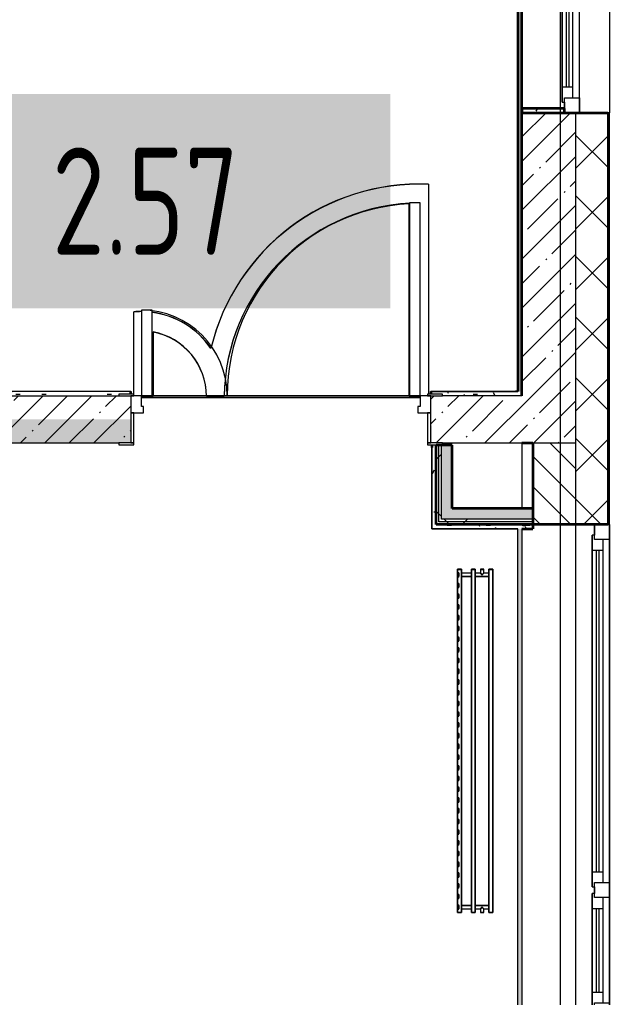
# Model space of a CAD drawing. Header units: millimetres. Extents: x 3914 to 443608, y -156176 to 78197.
# Drawn here: x 297451 to 300202, y -138183 to -133623 of the extents above; entities that cross this region are included whole.
import ezdxf

# ---------------------------------------------------------------- set-up
doc = ezdxf.new("R2010")
doc.units = ezdxf.units.MM
doc.linetypes.add('Осевая', pattern=[6350, 1270, -952.5, 3175, -952.5])
doc.layers.add('A-AREA-PATT-2', color=7, linetype='Continuous', lineweight=5, true_color=0xcde0ef, transparency=1)
for name, color, linetype, lineweight in [('A-DOOR-1', 7, 'Continuous', 5), ('A-FLOR', 7, 'Continuous', 9), ('A-GLAZ', 7, 'Continuous', 9), ('A-GLAZ-1', 7, 'Continuous', 5), ('A-WALL', 7, 'Continuous', 5), ('A-WALL-1', 7, 'Continuous', 35), ('I-WALL', 7, 'Continuous', 5), ('Оси', 7, 'Continuous', 9), ('Оси-2', 7, 'Осевая', 9)]:
    doc.layers.add(name, color=color, linetype=linetype, lineweight=lineweight)
for name, color, linetype, lineweight, true_color in [('A-DOOR-FRAM-1', 7, 'Continuous', 5, 0xc0c0c0), ('A-WALL-FNSH-1', 9, 'Continuous', 5, 0x808080), ('M-EQPM-1', 7, 'Continuous', 9, 0xb2b2b2)]:
    doc.layers.add(name, color=color, linetype=linetype, lineweight=lineweight, true_color=true_color)
doc.styles.add('СПДС', font='ГОСТ тип А.ttf', dxfattribs={"width": 0.9})
pattern_1 = [(45, (174964.42, -145977.62), (-114.04925, 114.04925), []), (45, (175078.47, -145977.62), (-114.04925, 114.04925), [201.612, -40.322, 6.706, -33.617])]
pattern_2 = [(0, (174964.42, -145977.62), (243.84, 60.96), [20.117, -162.763, 20.117, -162.763, -975.36]), (0, (174964.42, -145977.62), (243.84, 60.96), [-365.76, 20.117, -345.643, 20.117, -162.763, -426.72]), (0, (174964.42, -145977.62), (243.84, 60.96), [-914.4, 20.117, -101.803, 20.117, -284.683]), (120, (175055.86, -145947.14), (-174.71291, 180.691634), [20.117, -162.763, 20.117, -162.763, -975.36]), (120, (175055.86, -145947.14), (-174.71291, 180.691634), [-365.76, 20.117, -345.643, 20.117, -162.763, -426.72]), (120, (175055.86, -145947.14), (-174.71291, 180.691634), [-914.4, 20.117, -101.803, 20.117, -284.683]), (240, (175086.34, -145825.22), (-69.12709, -241.651634), [20.117, -162.763, 20.117, -162.763, -975.36]), (240, (175086.34, -145825.22), (-69.12709, -241.651634), [-365.76, 20.117, -345.643, 20.117, -162.763, -426.72]), (240, (175086.34, -145825.22), (-69.12709, -241.651634), [-914.4, 20.117, -101.803, 20.117, -284.683])]
pattern_3 = [(45, (174964.42, -145977.62), (-212.132, 212.132), []), (135, (174964.42, -145977.62), (-212.132, -212.132), [])]

# ---------------------------------------------------------------- blocks, each defined once
blk = doc.blocks.new('radiator_prado_classic_z_tip_30_po exemplyaru - Classic Z Тип 30-300-V476-Объем проектирования 2 этажа')
at = {"layer": 'M-EQPM-1'}
for p, q in [((0, 228), (0, 210)), ((1600, 228), (0, 228)), ((0, 210), (0, 228)), ((0, 228), (12.5, 228)), ((12.5, 228), (37.5, 228)), ((37.5, 228), (12.5, 228)), ((12.5, 228), (37.5, 228)), ((12.5, 228), (17.5, 223)), ((12.5, 228), (17.5, 223)), ((32.5, 223), (37.5, 228)), ((37.5, 228), (32.5, 223)), ((37.5, 228), (62.5, 228)), ((62.5, 228), (87.5, 228)), ((87.5, 228), (62.5, 228)), ((62.5, 228), (87.5, 228)), ((62.5, 228), (67.5, 223)), ((62.5, 228), (67.5, 223)), ((82.5, 223), (87.5, 228)), ((87.5, 228), (82.5, 223)), ((87.5, 228), (112.5, 228)), ((112.5, 228), (137.5, 228)), ((137.5, 228), (112.5, 228)), ((112.5, 228), (137.5, 228)), ((112.5, 228), (117.5, 223)), ((112.5, 228), (117.5, 223)), ((132.5, 223), (137.5, 228)), ((137.5, 228), (132.5, 223)), ((137.5, 228), (162.5, 228)), ((162.5, 228), (187.5, 228)), ((187.5, 228), (162.5, 228)), ((162.5, 228), (187.5, 228)), ((162.5, 228), (167.5, 223)), ((162.5, 228), (167.5, 223)), ((182.5, 223), (187.5, 228)), ((187.5, 228), (182.5, 223)), ((187.5, 228), (212.5, 228)), ((212.5, 228), (237.5, 228)), ((237.5, 228), (212.5, 228)), ((212.5, 228), (237.5, 228)), ((212.5, 228), (217.5, 223)), ((212.5, 228), (217.5, 223)), ((232.5, 223), (237.5, 228)), ((237.5, 228), (232.5, 223)), ((237.5, 228), (262.5, 228)), ((262.5, 228), (287.5, 228)), ((287.5, 228), (262.5, 228)), ((262.5, 228), (287.5, 228)), ((262.5, 228), (267.5, 223)), ((262.5, 228), (267.5, 223)), ((282.5, 223), (287.5, 228)), ((287.5, 228), (282.5, 223)), ((287.5, 228), (312.5, 228)), ((312.5, 228), (337.5, 228)), ((337.5, 228), (312.5, 228)), ((312.5, 228), (337.5, 228)), ((312.5, 228), (317.5, 223)), ((312.5, 228), (317.5, 223)), ((332.5, 223), (337.5, 228)), ((337.5, 228), (332.5, 223)), ((337.5, 228), (362.5, 228)), ((362.5, 228), (387.5, 228)), ((387.5, 228), (362.5, 228)), ((362.5, 228), (387.5, 228)), ((362.5, 228), (367.5, 223)), ((362.5, 228), (367.5, 223)), ((382.5, 223), (387.5, 228)), ((387.5, 228), (382.5, 223)), ((387.5, 228), (412.5, 228)), ((412.5, 228), (437.5, 228)), ((437.5, 228), (412.5, 228)), ((412.5, 228), (437.5, 228)), ((412.5, 228), (417.5, 223)), ((412.5, 228), (417.5, 223)), ((432.5, 223), (437.5, 228)), ((437.5, 228), (432.5, 223)), ((437.5, 228), (462.5, 228)), ((462.5, 228), (487.5, 228)), ((487.5, 228), (462.5, 228)), ((462.5, 228), (487.5, 228)), ((462.5, 228), (467.5, 223)), ((462.5, 228), (467.5, 223)), ((482.5, 223), (487.5, 228)), ((487.5, 228), (482.5, 223)), ((487.5, 228), (512.5, 228)), ((512.5, 228), (537.5, 228)), ((537.5, 228), (512.5, 228)), ((512.5, 228), (537.5, 228)), ((512.5, 228), (517.5, 223)), ((512.5, 228), (517.5, 223)), ((532.5, 223), (537.5, 228)), ((537.5, 228), (532.5, 223)), ((537.5, 228), (562.5, 228)), ((562.5, 228), (587.5, 228)), ((587.5, 228), (562.5, 228)), ((562.5, 228), (587.5, 228)), ((562.5, 228), (567.5, 223)), ((562.5, 228), (567.5, 223)), ((582.5, 223), (587.5, 228)), ((587.5, 228), (582.5, 223)), ((587.5, 228), (612.5, 228)), ((612.5, 228), (637.5, 228)), ((637.5, 228), (612.5, 228)), ((612.5, 228), (637.5, 228)), ((612.5, 228), (617.5, 223)), ((612.5, 228), (617.5, 223)), ((632.5, 223), (637.5, 228)), ((637.5, 228), (632.5, 223)), ((637.5, 228), (662.5, 228)), ((662.5, 228), (687.5, 228)), ((687.5, 228), (662.5, 228)), ((662.5, 228), (687.5, 228)), ((662.5, 228), (667.5, 223)), ((662.5, 228), (667.5, 223)), ((682.5, 223), (687.5, 228)), ((687.5, 228), (682.5, 223)), ((687.5, 228), (712.5, 228)), ((712.5, 228), (737.5, 228)), ((737.5, 228), (712.5, 228)), ((712.5, 228), (737.5, 228)), ((712.5, 228), (717.5, 223)), ((712.5, 228), (717.5, 223)), ((732.5, 223), (737.5, 228)), ((737.5, 228), (732.5, 223)), ((737.5, 228), (762.5, 228)), ((762.5, 228), (787.5, 228)), ((787.5, 228), (762.5, 228)), ((762.5, 228), (787.5, 228)), ((762.5, 228), (767.5, 223)), ((762.5, 228), (767.5, 223)), ((782.5, 223), (787.5, 228)), ((787.5, 228), (782.5, 223)), ((787.5, 228), (812.5, 228)), ((812.5, 228), (837.5, 228)), ((837.5, 228), (812.5, 228)), ((812.5, 228), (837.5, 228)), ((812.5, 228), (817.5, 223)), ((812.5, 228), (817.5, 223)), ((832.5, 223), (837.5, 228)), ((837.5, 228), (832.5, 223)), ((837.5, 228), (862.5, 228)), ((862.5, 228), (887.5, 228)), ((887.5, 228), (862.5, 228)), ((862.5, 228), (887.5, 228)), ((862.5, 228), (867.5, 223)), ((862.5, 228), (867.5, 223)), ((882.5, 223), (887.5, 228)), ((887.5, 228), (882.5, 223)), ((887.5, 228), (912.5, 228)), ((912.5, 228), (937.5, 228)), ((937.5, 228), (912.5, 228)), ((912.5, 228), (937.5, 228)), ((912.5, 228), (917.5, 223)), ((912.5, 228), (917.5, 223)), ((932.5, 223), (937.5, 228)), ((937.5, 228), (932.5, 223)), ((937.5, 228), (962.5, 228)), ((962.5, 228), (987.5, 228)), ((987.5, 228), (962.5, 228)), ((962.5, 228), (987.5, 228)), ((962.5, 228), (967.5, 223)), ((962.5, 228), (967.5, 223)), ((982.5, 223), (987.5, 228)), ((987.5, 228), (982.5, 223)), ((987.5, 228), (1012.5, 228)), ((1012.5, 228), (1037.5, 228)), ((1037.5, 228), (1012.5, 228)), ((1012.5, 228), (1037.5, 228)), ((1012.5, 228), (1017.5, 223)), ((1012.5, 228), (1017.5, 223)), ((1032.5, 223), (1037.5, 228)), ((1037.5, 228), (1032.5, 223)), ((1037.5, 228), (1062.5, 228)), ((1062.5, 228), (1087.5, 228)), ((1087.5, 228), (1062.5, 228)), ((1062.5, 228), (1087.5, 228)), ((1062.5, 228), (1067.5, 223)), ((1062.5, 228), (1067.5, 223)), ((1082.5, 223), (1087.5, 228)), ((1087.5, 228), (1082.5, 223)), ((1087.5, 228), (1112.5, 228)), ((1112.5, 228), (1137.5, 228)), ((1137.5, 228), (1112.5, 228)), ((1112.5, 228), (1137.5, 228)), ((1112.5, 228), (1117.5, 223)), ((1112.5, 228), (1117.5, 223)), ((1132.5, 223), (1137.5, 228)), ((1137.5, 228), (1132.5, 223)), ((1137.5, 228), (1162.5, 228)), ((1162.5, 228), (1187.5, 228)), ((1187.5, 228), (1162.5, 228)), ((1162.5, 228), (1187.5, 228)), ((1162.5, 228), (1167.5, 223)), ((1162.5, 228), (1167.5, 223)), ((1182.5, 223), (1187.5, 228)), ((1187.5, 228), (1182.5, 223)), ((1187.5, 228), (1212.5, 228)), ((1212.5, 228), (1237.5, 228)), ((1237.5, 228), (1212.5, 228)), ((1212.5, 228), (1237.5, 228)), ((1212.5, 228), (1217.5, 223)), ((1212.5, 228), (1217.5, 223)), ((1232.5, 223), (1237.5, 228)), ((1237.5, 228), (1232.5, 223)), ((1237.5, 228), (1262.5, 228)), ((1262.5, 228), (1287.5, 228)), ((1287.5, 228), (1262.5, 228)), ((1262.5, 228), (1287.5, 228)), ((1262.5, 228), (1267.5, 223)), ((1262.5, 228), (1267.5, 223)), ((1282.5, 223), (1287.5, 228)), ((1287.5, 228), (1282.5, 223)), ((1287.5, 228), (1312.5, 228)), ((1312.5, 228), (1337.5, 228)), ((1337.5, 228), (1312.5, 228)), ((1312.5, 228), (1337.5, 228)), ((1312.5, 228), (1317.5, 223)), ((1312.5, 228), (1317.5, 223)), ((1332.5, 223), (1337.5, 228)), ((1337.5, 228), (1332.5, 223)), ((1337.5, 228), (1362.5, 228)), ((1362.5, 228), (1387.5, 228)), ((1387.5, 228), (1362.5, 228)), ((1362.5, 228), (1387.5, 228)), ((1362.5, 228), (1367.5, 223)), ((1362.5, 228), (1367.5, 223)), ((1382.5, 223), (1387.5, 228)), ((1387.5, 228), (1382.5, 223)), ((1387.5, 228), (1412.5, 228)), ((1412.5, 228), (1437.5, 228)), ((1437.5, 228), (1412.5, 228)), ((1412.5, 228), (1437.5, 228)), ((1412.5, 228), (1417.5, 223)), ((1412.5, 228), (1417.5, 223)), ((1432.5, 223), (1437.5, 228)), ((1437.5, 228), (1432.5, 223)), ((1437.5, 228), (1462.5, 228)), ((1462.5, 228), (1487.5, 228)), ((1487.5, 228), (1462.5, 228)), ((1462.5, 228), (1487.5, 228)), ((1462.5, 228), (1467.5, 223)), ((1462.5, 228), (1467.5, 223)), ((1482.5, 223), (1487.5, 228)), ((1487.5, 228), (1482.5, 223)), ((1487.5, 228), (1512.5, 228)), ((1512.5, 228), (1537.5, 228)), ((1537.5, 228), (1512.5, 228)), ((1512.5, 228), (1537.5, 228)), ((1512.5, 228), (1517.5, 223)), ((1512.5, 228), (1517.5, 223)), ((1532.5, 223), (1537.5, 228)), ((1537.5, 228), (1532.5, 223)), ((1537.5, 228), (1562.5, 228)), ((1562.5, 228), (1587.5, 228)), ((1587.5, 228), (1562.5, 228)), ((1562.5, 228), (1587.5, 228)), ((1562.5, 228), (1567.5, 223)), ((1562.5, 228), (1567.5, 223)), ((1582.5, 223), (1587.5, 228)), ((1587.5, 228), (1582.5, 223)), ((1587.5, 228), (1600, 228)), ((1600, 210), (1600, 228)), ((1600, 228), (1600, 210)), ((0, 210), (1600, 210)), ((17.8, 210), (0, 210)), ((32.5, 223), (17.5, 223)), ((17.5, 223), (32.5, 223)), ((17.5, 210), (17.5, 164)), ((17.5, 210), (17.5, 164)), ((17.8, 210), (17.5, 210)), ((17.5, 210), (17.8, 210)), ((17.8, 210), (17.5, 210)), ((17.5, 210), (32.5, 210)), ((19.7, 210), (17.8, 210)), ((17.8, 210), (32.2, 210)), ((32.2, 210), (17.8, 210)), ((32.2, 210), (19.7, 210)), ((32.5, 210), (32.2, 210)), ((32.2, 210), (32.5, 210)), ((32.5, 210), (32.2, 210)), ((1567.8, 210), (32.2, 210)), ((32.5, 164), (32.5, 210)), ((32.5, 164), (32.5, 210)), ((82.5, 223), (67.5, 223)), ((67.5, 223), (82.5, 223)), ((132.5, 223), (117.5, 223)), ((117.5, 223), (132.5, 223)), ((182.5, 223), (167.5, 223)), ((167.5, 223), (182.5, 223)), ((232.5, 223), (217.5, 223)), ((217.5, 223), (232.5, 223)), ((282.5, 223), (267.5, 223)), ((267.5, 223), (282.5, 223)), ((332.5, 223), (317.5, 223)), ((317.5, 223), (332.5, 223)), ((382.5, 223), (367.5, 223)), ((367.5, 223), (382.5, 223)), ((432.5, 223), (417.5, 223)), ((417.5, 223), (432.5, 223)), ((482.5, 223), (467.5, 223)), ((467.5, 223), (482.5, 223)), ((532.5, 223), (517.5, 223)), ((517.5, 223), (532.5, 223)), ((582.5, 223), (567.5, 223)), ((567.5, 223), (582.5, 223)), ((632.5, 223), (617.5, 223)), ((617.5, 223), (632.5, 223)), ((682.5, 223), (667.5, 223)), ((667.5, 223), (682.5, 223)), ((732.5, 223), (717.5, 223)), ((717.5, 223), (732.5, 223)), ((782.5, 223), (767.5, 223)), ((767.5, 223), (782.5, 223)), ((832.5, 223), (817.5, 223)), ((817.5, 223), (832.5, 223)), ((882.5, 223), (867.5, 223)), ((867.5, 223), (882.5, 223)), ((932.5, 223), (917.5, 223)), ((917.5, 223), (932.5, 223)), ((982.5, 223), (967.5, 223)), ((967.5, 223), (982.5, 223)), ((1032.5, 223), (1017.5, 223)), ((1017.5, 223), (1032.5, 223)), ((1082.5, 223), (1067.5, 223)), ((1067.5, 223), (1082.5, 223)), ((1132.5, 223), (1117.5, 223)), ((1117.5, 223), (1132.5, 223)), ((1182.5, 223), (1167.5, 223)), ((1167.5, 223), (1182.5, 223)), ((1232.5, 223), (1217.5, 223)), ((1217.5, 223), (1232.5, 223)), ((1282.5, 223), (1267.5, 223)), ((1267.5, 223), (1282.5, 223)), ((1332.5, 223), (1317.5, 223)), ((1317.5, 223), (1332.5, 223)), ((1382.5, 223), (1367.5, 223)), ((1367.5, 223), (1382.5, 223)), ((1432.5, 223), (1417.5, 223)), ((1417.5, 223), (1432.5, 223)), ((1482.5, 223), (1467.5, 223)), ((1467.5, 223), (1482.5, 223)), ((1532.5, 223), (1517.5, 223)), ((1517.5, 223), (1532.5, 223)), ((1582.5, 223), (1567.5, 223)), ((1567.5, 223), (1582.5, 223)), ((1567.5, 210), (1567.5, 164)), ((1567.5, 210), (1567.5, 164)), ((1567.8, 210), (1567.5, 210)), ((1567.5, 210), (1582.5, 210)), ((1567.8, 210), (1567.5, 210)), ((1567.5, 210), (1567.8, 210)), ((1582.2, 210), (1567.8, 210)), ((1582.2, 210), (1567.8, 210)), ((1567.8, 210), (1582.2, 210)), ((1582.5, 210), (1582.2, 210)), ((1582.5, 210), (1582.2, 210)), ((1582.2, 210), (1582.5, 210)), ((1600, 210), (1582.2, 210)), ((1582.5, 164), (1582.5, 210)), ((1582.5, 164), (1582.5, 210)), ((1600, 164), (0, 164)), ((0, 164), (0, 146)), ((0, 146), (0, 164)), ((0, 164), (17.8, 164)), ((0, 146), (1600, 146)), ((18.5, 146), (0, 146)), ((17.8, 164), (17.5, 164)), ((17.5, 164), (17.8, 164)), ((17.8, 164), (17.5, 164)), ((17.5, 164), (32.5, 164)), ((17.5, 146), (17.5, 121.5)), ((17.5, 146), (17.5, 121.5)), ((17.5, 146), (18.5, 146)), ((18.5, 146), (17.5, 146)), ((17.5, 146), (18.5, 146)), ((32.5, 146), (17.5, 146)), ((18.5, 164), (17.8, 164)), ((17.8, 164), (32.2, 164)), ((32.2, 164), (17.8, 164)), ((21.2, 164), (18.5, 164)), ((18.5, 146), (32.2, 146)), ((32.2, 146), (18.5, 146)), ((18.5, 146), (32.2, 146)), ((32.2, 164), (21.2, 164)), ((32.5, 164), (32.2, 164)), ((32.2, 164), (32.5, 164)), ((32.5, 164), (32.2, 164)), ((32.2, 164), (1567.8, 164)), ((32.2, 146), (32.5, 146)), ((32.5, 146), (32.2, 146)), ((32.2, 146), (32.5, 146)), ((1567.8, 146), (32.2, 146)), ((32.5, 82), (32.5, 146)), ((32.5, 82), (32.5, 146)), ((1567.8, 164), (1567.5, 164)), ((1567.5, 164), (1582.5, 164)), ((1567.8, 164), (1567.5, 164)), ((1567.5, 164), (1567.8, 164)), ((1567.5, 146), (1567.5, 82)), ((1567.5, 146), (1567.5, 82)), ((1567.5, 146), (1567.8, 146)), ((1582.5, 146), (1567.5, 146)), ((1567.5, 146), (1567.8, 146)), ((1567.8, 146), (1567.5, 146)), ((1582.2, 164), (1567.8, 164)), ((1582.2, 164), (1567.8, 164)), ((1567.8, 164), (1568.5, 164)), ((1567.8, 146), (1581.5, 146)), ((1567.8, 146), (1568.5, 146)), ((1568.5, 146), (1567.8, 146)), ((1568.5, 164), (1569.7, 164)), ((1568.5, 146), (1573.1, 146)), ((1569.7, 146), (1568.5, 146)), ((1569.7, 164), (1571.2, 164)), ((1571.2, 146), (1569.7, 146)), ((1571.2, 164), (1573.1, 164)), ((1573.1, 146), (1571.2, 146)), ((1573.1, 164), (1575, 164)), ((1573.1, 146), (1578.7, 146)), ((1575, 146), (1573.1, 146)), ((1575, 164), (1576.9, 164)), ((1576.9, 146), (1575, 146)), ((1576.9, 164), (1578.7, 164)), ((1578.7, 146), (1576.9, 146)), ((1578.7, 164), (1580.3, 164)), ((1578.7, 146), (1581.5, 146)), ((1580.3, 146), (1578.7, 146)), ((1580.3, 164), (1582.2, 164)), ((1581.5, 146), (1580.3, 146)), ((1581.5, 146), (1582.5, 146)), ((1581.5, 146), (1582.5, 146)), ((1582.5, 146), (1581.5, 146)), ((1600, 146), (1581.5, 146)), ((1582.5, 164), (1582.2, 164)), ((1582.5, 164), (1582.2, 164)), ((1582.2, 164), (1582.5, 164)), ((1582.2, 164), (1600, 164)), ((1582.5, 121.5), (1582.5, 146)), ((1582.5, 121.5), (1582.5, 146)), ((1600, 146), (1600, 164)), ((1600, 164), (1600, 146)), ((17.5, 121.5), (0, 121.5)), ((17.5, 121.5), (0, 121.5)), ((0, 121.5), (0, 120.5)), ((0, 106.5), (0, 121.5)), ((0, 120.5), (0, 107.5)), ((0, 120.5), (0, 119.3)), ((0, 114), (0, 120.5)), ((0, 120.5), (0, 120.5)), ((0, 119.3), (0, 117.8)), ((0, 117.8), (0, 114)), ((0, 114), (0, 112.1)), ((0, 107.5), (0, 114)), ((0, 112.1), (0, 110.3)), ((0, 110.3), (0, 108.7)), ((0, 108.7), (0, 107.5)), ((0, 107.5), (0, 106.5)), ((0, 107.5), (0, 107.5)), ((0, 106.5), (17.5, 106.5)), ((0, 106.5), (17.5, 106.5)), ((17.5, 106.5), (17.5, 82)), ((17.5, 106.5), (17.5, 82)), ((1600, 121.5), (1582.5, 121.5)), ((1600, 121.5), (1582.5, 121.5)), ((1582.5, 82), (1582.5, 106.5)), ((1582.5, 106.5), (1600, 106.5)), ((1582.5, 82), (1582.5, 106.5)), ((1582.5, 106.5), (1600, 106.5)), ((1600, 121.5), (1600, 106.5)), ((1600, 120.5), (1600, 121.5)), ((1600, 121.5), (1600, 120.5)), ((1600, 120.5), (1600, 121.5)), ((1600, 107.5), (1600, 120.5)), ((1600, 120.5), (1600, 107.5)), ((1600, 107.5), (1600, 120.5)), ((1600, 106.5), (1600, 107.5)), ((1600, 107.5), (1600, 106.5)), ((1600, 106.5), (1600, 107.5)), ((1600, 82), (0, 82)), ((0, 82), (0, 64)), ((0, 64), (0, 82)), ((0, 82), (18.5, 82)), ((1600, 64), (0, 64)), ((0, 64), (1600, 64)), ((18.5, 82), (17.5, 82)), ((17.5, 82), (18.5, 82)), ((18.5, 82), (17.5, 82)), ((17.5, 82), (32.5, 82)), ((32.2, 82), (18.5, 82)), ((18.5, 82), (32.2, 82)), ((32.2, 82), (18.5, 82)), ((32.5, 82), (32.2, 82)), ((32.2, 82), (32.5, 82)), ((32.5, 82), (32.2, 82)), ((32.2, 82), (1567.8, 82)), ((1567.8, 82), (1567.5, 82)), ((1567.5, 82), (1582.5, 82)), ((1567.8, 82), (1567.5, 82)), ((1567.5, 82), (1567.8, 82)), ((1581.5, 82), (1567.8, 82)), ((1568.5, 82), (1567.8, 82)), ((1567.8, 82), (1568.5, 82)), ((1581.5, 82), (1568.5, 82)), ((1568.5, 82), (1569.7, 82)), ((1569.7, 82), (1571.2, 82)), ((1571.2, 82), (1573.1, 82)), ((1573.1, 82), (1575, 82)), ((1575, 82), (1576.9, 82)), ((1576.9, 82), (1578.7, 82)), ((1578.7, 82), (1580.3, 82)), ((1580.3, 82), (1581.5, 82)), ((1582.5, 82), (1581.5, 82)), ((1582.5, 82), (1581.5, 82)), ((1581.5, 82), (1582.5, 82)), ((1581.5, 82), (1600, 82)), ((1600, 64), (1600, 82)), ((1600, 82), (1600, 64))]:
    blk.add_line(p, q, dxfattribs=at)
for points, knots in [([(18.5, 120.5), (18.4, 120.6), (18.3, 120.7), (18.1, 120.9), (17.9, 121.1), (17.8, 121.2), (17.7, 121.3), (17.5, 121.5), (17.5, 121.5), (17.5, 121.5)], [0.7142857, 0.7142857, 0.7142857, 0.7142857, 0.75, 0.7857143, 0.8214286, 0.8571429, 0.8928571, 0.9285714, 1, 1, 1, 1]), ([(17.5, 121.5), (17.5, 121.5), (17.5, 121.5), (17.7, 121.3), (17.8, 121.2), (17.9, 121.1), (18.1, 120.9), (18.3, 120.7), (18.4, 120.6), (18.5, 120.5)], [0, 0, 0, 0, 0.0714286, 0.1071429, 0.1428571, 0.1785714, 0.2142857, 0.25, 0.2857143, 0.2857143, 0.2857143, 0.2857143]), ([(17.5, 121.5), (17.5, 121.5), (17.5, 121.5), (17.7, 121.3), (17.8, 121.2), (17.9, 121.1), (18.1, 120.9), (18.3, 120.7), (18.4, 120.6), (18.5, 120.5)], [0, 0, 0, 0, 0.0714286, 0.1071429, 0.1428571, 0.1785714, 0.2142857, 0.25, 0.2857143, 0.2857143, 0.2857143, 0.2857143]), ([(25, 114), (24.5, 114.5), (23.6, 115.4), (22.4, 116.6), (21.6, 117.4), (21.1, 117.9), (20.8, 118.2), (20.5, 118.5), (20.2, 118.8), (19.8, 119.1), (19.6, 119.4), (19.3, 119.7), (19, 120), (18.7, 120.3), (18.5, 120.5), (18.3, 120.7), (18.1, 120.9), (17.9, 121.1), (17.8, 121.2), (17.7, 121.3), (17.5, 121.5), (17.5, 121.5), (17.5, 121.5)], [0, 0, 0, 0, 0.142857, 0.285714, 0.357143, 0.392857, 0.428571, 0.464286, 0.5, 0.535714, 0.571429, 0.607143, 0.642857, 0.678571, 0.714286, 0.75, 0.785714, 0.821429, 0.857143, 0.892857, 0.928571, 1, 1, 1, 1]), ([(17.5, 106.5), (17.5, 106.5), (17.5, 106.5), (17.7, 106.7), (17.8, 106.8), (17.9, 106.9), (18.1, 107.1), (18.3, 107.3), (18.5, 107.5), (18.7, 107.7), (19, 108), (19.3, 108.3), (19.6, 108.6), (19.8, 108.9), (20.3, 109.3), (20.7, 109.7), (21.1, 110.1), (21.6, 110.6), (22.4, 111.4), (23.6, 112.6), (24.5, 113.5), (25, 114)], [0, 0, 0, 0, 0.071429, 0.107143, 0.142857, 0.178571, 0.214286, 0.25, 0.285714, 0.321429, 0.357143, 0.392857, 0.428571, 0.464286, 0.5, 0.571429, 0.607143, 0.642857, 0.714286, 0.857143, 1, 1, 1, 1]), ([(17.5, 106.5), (17.5, 106.5), (17.5, 106.5), (17.7, 106.7), (17.8, 106.8), (17.9, 106.9), (18.1, 107.1), (18.3, 107.3), (18.4, 107.4), (18.5, 107.5)], [0, 0, 0, 0, 0.0714286, 0.1071429, 0.1428571, 0.1785714, 0.2142857, 0.25, 0.2857143, 0.2857143, 0.2857143, 0.2857143]), ([(18.5, 107.5), (18.4, 107.4), (18.3, 107.3), (18.1, 107.1), (17.9, 106.9), (17.8, 106.8), (17.7, 106.7), (17.5, 106.5), (17.5, 106.5), (17.5, 106.5)], [0.7142857, 0.7142857, 0.7142857, 0.7142857, 0.75, 0.7857143, 0.8214286, 0.8571429, 0.8928571, 0.9285714, 1, 1, 1, 1]), ([(18.5, 107.5), (18.4, 107.4), (18.3, 107.3), (18.1, 107.1), (17.9, 106.9), (17.8, 106.8), (17.7, 106.7), (17.5, 106.5), (17.5, 106.5), (17.5, 106.5)], [0.7142857, 0.7142857, 0.7142857, 0.7142857, 0.75, 0.7857143, 0.8214286, 0.8571429, 0.8928571, 0.9285714, 1, 1, 1, 1]), ([(22.1, 116.9), (21.9, 117.1), (21.6, 117.4), (21.1, 117.9), (20.8, 118.2), (20.5, 118.5), (20.2, 118.8), (19.9, 119.2), (19.7, 119.3), (19.6, 119.4)], [0.2857143, 0.2857143, 0.2857143, 0.2857143, 0.3571429, 0.3928571, 0.4285714, 0.4642857, 0.5, 0.5357143, 0.5714286, 0.5714286, 0.5714286, 0.5714286]), ([(19.6, 119.4), (19.7, 119.3), (19.9, 119.2), (20.3, 118.7), (20.7, 118.3), (21.1, 117.9), (21.6, 117.4), (21.9, 117.1), (22.1, 116.9)], [0.4285714, 0.4285714, 0.4285714, 0.4285714, 0.4642857, 0.5, 0.5714286, 0.6071429, 0.6428571, 0.7142857, 0.7142857, 0.7142857, 0.7142857]), ([(19.6, 119.4), (19.7, 119.3), (19.8, 119.1), (20.3, 118.7), (20.7, 118.3), (21.1, 117.9), (21.6, 117.4), (21.9, 117.1), (22.1, 116.9)], [0.4285714, 0.4285714, 0.4285714, 0.4285714, 0.4642857, 0.5, 0.5714286, 0.6071429, 0.6428571, 0.7142857, 0.7142857, 0.7142857, 0.7142857]), ([(19.6, 108.6), (19.7, 108.7), (19.9, 108.8), (20.3, 109.3), (20.7, 109.7), (21.1, 110.1), (21.6, 110.6), (21.9, 110.9), (22.1, 111.1)], [0.4285714, 0.4285714, 0.4285714, 0.4285714, 0.4642857, 0.5, 0.5714286, 0.6071429, 0.6428571, 0.7142857, 0.7142857, 0.7142857, 0.7142857]), ([(22.1, 111.1), (21.9, 110.9), (21.6, 110.6), (21.1, 110.1), (20.8, 109.8), (20.5, 109.5), (20.2, 109.2), (19.9, 108.8), (19.7, 108.7), (19.6, 108.6)], [0.2857143, 0.2857143, 0.2857143, 0.2857143, 0.3571429, 0.3928571, 0.4285714, 0.4642857, 0.5, 0.5357143, 0.5714286, 0.5714286, 0.5714286, 0.5714286]), ([(22.1, 111.1), (21.9, 110.9), (21.6, 110.6), (21.1, 110.1), (20.8, 109.8), (20.5, 109.5), (20.2, 109.2), (19.8, 108.9), (19.7, 108.7), (19.6, 108.6)], [0.2857143, 0.2857143, 0.2857143, 0.2857143, 0.3571429, 0.3928571, 0.4285714, 0.4642857, 0.5, 0.5357143, 0.5714286, 0.5714286, 0.5714286, 0.5714286]), ([(1575, 114), (1575.5, 114.5), (1576.4, 115.4), (1577.6, 116.6), (1578.4, 117.4), (1578.9, 117.9), (1579.2, 118.2), (1579.5, 118.5), (1579.8, 118.8), (1580.1, 119.2), (1580.4, 119.4), (1580.7, 119.7), (1581, 120), (1581.3, 120.3), (1581.5, 120.5), (1581.7, 120.7), (1581.9, 120.9), (1582.1, 121.1), (1582.2, 121.2), (1582.3, 121.3), (1582.5, 121.5), (1582.5, 121.5), (1582.5, 121.5)], [0, 0, 0, 0, 0.142857, 0.285714, 0.357143, 0.392857, 0.428571, 0.464286, 0.5, 0.535714, 0.571429, 0.607143, 0.642857, 0.678571, 0.714286, 0.75, 0.785714, 0.821429, 0.857143, 0.892857, 0.928571, 1, 1, 1, 1]), ([(1582.5, 106.5), (1582.5, 106.5), (1582.5, 106.5), (1582.3, 106.7), (1582.2, 106.8), (1582.1, 106.9), (1581.9, 107.1), (1581.7, 107.3), (1581.5, 107.5), (1581.3, 107.7), (1581, 108), (1580.7, 108.3), (1580.4, 108.6), (1580.1, 108.8), (1579.7, 109.3), (1579.3, 109.7), (1578.9, 110.1), (1578.4, 110.6), (1577.6, 111.4), (1576.4, 112.6), (1575.5, 113.5), (1575, 114)], [0, 0, 0, 0, 0.071429, 0.107143, 0.142857, 0.178571, 0.214286, 0.25, 0.285714, 0.321429, 0.357143, 0.392857, 0.428571, 0.464286, 0.5, 0.571429, 0.607143, 0.642857, 0.714286, 0.857143, 1, 1, 1, 1]), ([(1580.4, 119.4), (1580.3, 119.3), (1580.1, 119.2), (1579.7, 118.7), (1579.3, 118.3), (1578.9, 117.9), (1578.4, 117.4), (1578.1, 117.1), (1577.9, 116.9)], [0.4285714, 0.4285714, 0.4285714, 0.4285714, 0.4642857, 0.5, 0.5714286, 0.6071429, 0.6428571, 0.7142857, 0.7142857, 0.7142857, 0.7142857]), ([(1580.4, 119.4), (1580.3, 119.3), (1580.1, 119.2), (1579.7, 118.7), (1579.3, 118.3), (1578.9, 117.9), (1578.4, 117.4), (1578.1, 117.1), (1577.9, 116.9)], [0.4285714, 0.4285714, 0.4285714, 0.4285714, 0.4642857, 0.5, 0.5714286, 0.6071429, 0.6428571, 0.7142857, 0.7142857, 0.7142857, 0.7142857]), ([(1577.9, 116.9), (1578.1, 117.1), (1578.4, 117.4), (1578.9, 117.9), (1579.1, 118.1), (1579.2, 118.2)], [0.2857143, 0.2857143, 0.2857143, 0.2857143, 0.3571429, 0.3928571, 0.4285714, 0.4285714, 0.4285714, 0.4285714]), ([(1577.9, 111.1), (1578.1, 110.9), (1578.4, 110.6), (1578.9, 110.1), (1579.2, 109.8), (1579.5, 109.5), (1579.8, 109.2), (1580.1, 108.8), (1580.3, 108.7), (1580.4, 108.6)], [0.2857143, 0.2857143, 0.2857143, 0.2857143, 0.3571429, 0.3928571, 0.4285714, 0.4642857, 0.5, 0.5357143, 0.5714286, 0.5714286, 0.5714286, 0.5714286]), ([(1577.9, 111.1), (1578.1, 110.9), (1578.4, 110.6), (1578.9, 110.1), (1579.2, 109.8), (1579.5, 109.5), (1579.8, 109.2), (1580.1, 108.8), (1580.3, 108.7), (1580.4, 108.6)], [0.2857143, 0.2857143, 0.2857143, 0.2857143, 0.3571429, 0.3928571, 0.4285714, 0.4642857, 0.5, 0.5357143, 0.5714286, 0.5714286, 0.5714286, 0.5714286]), ([(1579.2, 109.8), (1579.1, 109.9), (1578.9, 110.1), (1578.4, 110.6), (1578.1, 110.9), (1577.9, 111.1)], [0.5714286, 0.5714286, 0.5714286, 0.5714286, 0.6071429, 0.6428571, 0.7142857, 0.7142857, 0.7142857, 0.7142857]), ([(1580.4, 108.6), (1580.3, 108.7), (1580.1, 108.8), (1579.7, 109.3), (1579.4, 109.6), (1579.2, 109.8)], [0.4285714, 0.4285714, 0.4285714, 0.4285714, 0.4642857, 0.5, 0.5714286, 0.5714286, 0.5714286, 0.5714286]), ([(1582.5, 121.5), (1582.5, 121.5), (1582.5, 121.5), (1582.3, 121.3), (1582.2, 121.2), (1582.1, 121.1), (1581.9, 120.9), (1581.7, 120.7), (1581.6, 120.6), (1581.5, 120.5)], [0, 0, 0, 0, 0.0714286, 0.1071429, 0.1428571, 0.1785714, 0.2142857, 0.25, 0.2857143, 0.2857143, 0.2857143, 0.2857143]), ([(1582.5, 121.5), (1582.5, 121.5), (1582.5, 121.5), (1582.3, 121.3), (1582.2, 121.2), (1582.1, 121.1), (1581.9, 120.9), (1581.7, 120.7), (1581.6, 120.6), (1581.5, 120.5)], [0, 0, 0, 0, 0.0714286, 0.1071429, 0.1428571, 0.1785714, 0.2142857, 0.25, 0.2857143, 0.2857143, 0.2857143, 0.2857143]), ([(1581.5, 120.5), (1581.6, 120.6), (1581.7, 120.7), (1581.9, 120.9), (1582.1, 121.1), (1582.2, 121.2), (1582.3, 121.3), (1582.5, 121.5), (1582.5, 121.5), (1582.5, 121.5)], [0.7142857, 0.7142857, 0.7142857, 0.7142857, 0.75, 0.7857143, 0.8214286, 0.8571429, 0.8928571, 0.9285714, 1, 1, 1, 1]), ([(1581.5, 107.5), (1581.6, 107.4), (1581.7, 107.3), (1581.9, 107.1), (1582.1, 106.9), (1582.2, 106.8), (1582.3, 106.7), (1582.5, 106.5), (1582.5, 106.5), (1582.5, 106.5)], [0.7142857, 0.7142857, 0.7142857, 0.7142857, 0.75, 0.7857143, 0.8214286, 0.8571429, 0.8928571, 0.9285714, 1, 1, 1, 1]), ([(1581.5, 107.5), (1581.6, 107.4), (1581.7, 107.3), (1581.9, 107.1), (1582.1, 106.9), (1582.2, 106.8), (1582.3, 106.7), (1582.5, 106.5), (1582.5, 106.5), (1582.5, 106.5)], [0.7142857, 0.7142857, 0.7142857, 0.7142857, 0.75, 0.7857143, 0.8214286, 0.8571429, 0.8928571, 0.9285714, 1, 1, 1, 1]), ([(1582.5, 106.5), (1582.5, 106.5), (1582.5, 106.5), (1582.3, 106.7), (1582.2, 106.8), (1582.1, 106.9), (1581.9, 107.1), (1581.7, 107.3), (1581.6, 107.4), (1581.5, 107.5)], [0, 0, 0, 0, 0.0714286, 0.1071429, 0.1428571, 0.1785714, 0.2142857, 0.25, 0.2857143, 0.2857143, 0.2857143, 0.2857143])]:
    blk.add_open_spline(points, degree=3, knots=knots, dxfattribs=at)
for points in [[(19.6, 119.4), (19.5, 119.5), (19.3, 119.7), (19, 120), (18.7, 120.3), (18.6, 120.4), (18.5, 120.5)], [(18.5, 120.5), (18.6, 120.4), (18.7, 120.3), (19, 120), (19.3, 119.7), (19.5, 119.5), (19.6, 119.4)], [(18.5, 120.5), (18.6, 120.4), (18.7, 120.3), (19, 120), (19.3, 119.7), (19.5, 119.5), (19.6, 119.4)], [(18.5, 107.5), (18.6, 107.6), (18.7, 107.7), (19, 108), (19.3, 108.3), (19.5, 108.5), (19.6, 108.6)], [(19.6, 108.6), (19.5, 108.5), (19.3, 108.3), (19, 108), (18.7, 107.7), (18.6, 107.6), (18.5, 107.5)], [(19.6, 108.6), (19.5, 108.5), (19.3, 108.3), (19, 108), (18.7, 107.7), (18.6, 107.6), (18.5, 107.5)], [(25, 114), (24.5, 114.5), (23.6, 115.4), (22.6, 116.4), (22.1, 116.9)], [(22.1, 116.9), (22.6, 116.4), (23.6, 115.4), (24.5, 114.5), (25, 114)], [(22.1, 116.9), (22.6, 116.4), (23.6, 115.4), (24.5, 114.5), (25, 114)], [(22.1, 111.1), (22.6, 111.6), (23.6, 112.6), (24.5, 113.5), (25, 114)], [(25, 114), (24.5, 113.5), (23.6, 112.6), (22.6, 111.6), (22.1, 111.1)], [(25, 114), (24.5, 113.5), (23.6, 112.6), (22.6, 111.6), (22.1, 111.1)], [(1577.9, 116.9), (1577.4, 116.4), (1576.4, 115.4), (1575.5, 114.5), (1575, 114)], [(1575, 114), (1575.5, 114.5), (1576.4, 115.4), (1577.4, 116.4), (1577.9, 116.9)], [(1576.4, 115.4), (1576, 115), (1575.5, 114.5), (1575, 114)], [(1575, 114), (1575.5, 113.5), (1576.4, 112.6), (1577.4, 111.6), (1577.9, 111.1)], [(1575, 114), (1575.5, 113.5), (1576.4, 112.6), (1577.4, 111.6), (1577.9, 111.1)], [(1577.9, 111.1), (1577.4, 111.6), (1576.4, 112.6), (1575.5, 113.5), (1575, 114)], [(1577.9, 116.9), (1577.4, 116.4), (1576.9, 115.9), (1576.4, 115.4)], [(1579.2, 118.2), (1579.3, 118.3), (1579.5, 118.5), (1579.8, 118.8), (1580.1, 119.2), (1580.3, 119.3), (1580.4, 119.4)], [(1581.5, 120.5), (1581.4, 120.4), (1581.3, 120.3), (1581, 120), (1580.7, 119.7), (1580.5, 119.5), (1580.4, 119.4)], [(1581.5, 120.5), (1581.4, 120.4), (1581.3, 120.3), (1581, 120), (1580.7, 119.7), (1580.5, 119.5), (1580.4, 119.4)], [(1580.4, 119.4), (1580.5, 119.5), (1580.7, 119.7), (1581, 120), (1581.3, 120.3), (1581.4, 120.4), (1581.5, 120.5)], [(1580.4, 108.6), (1580.5, 108.5), (1580.7, 108.3), (1581, 108), (1581.3, 107.7), (1581.4, 107.6), (1581.5, 107.5)], [(1580.4, 108.6), (1580.5, 108.5), (1580.7, 108.3), (1581, 108), (1581.3, 107.7), (1581.4, 107.6), (1581.5, 107.5)], [(1581.5, 107.5), (1581.4, 107.6), (1581.3, 107.7), (1581, 108), (1580.7, 108.3), (1580.5, 108.5), (1580.4, 108.6)]]:
    blk.add_open_spline(points, degree=3, dxfattribs=at)
blk = doc.blocks.new('120_Окно_СКБ_1Ст - 120_Окно_СКБ_1Ст 1200х2500_h_ с форточкой2-24160662-Объем проектирования 2 этажа')
at = {"layer": 'A-GLAZ'}
for p, q in [((-600, -127), (-600, -57)), ((-600, -57), (-530, -57)), ((-530, -57), (-530, -127)), ((530, -87), (-530, -87)), ((-530, -87), (-530, -127)), ((-480, -137), (-480, -87)), ((480, -137), (480, -87)), ((530, -127), (530, -57)), ((530, -57), (600, -57)), ((530, -127), (530, -87)), ((600, -57), (600, -127)), ((-530, -127), (-600, -127)), ((-530, -127), (-550, -127)), ((-550, -127), (-550, -137)), ((600, -127), (530, -127)), ((550, -127), (530, -127)), ((550, -137), (550, -127)), ((-550, -137), (550, -137)), ((550, -137), (-550, -137))]:
    blk.add_line(p, q, dxfattribs=at)
at = {"layer": 'A-GLAZ-1'}
for p, q in [((600, -57), (-600, -57)), ((-580, -127), (-550, -127)), ((-480, -107), (480, -107)), ((480, -117), (-480, -117)), ((550, -127), (580, -127))]:
    blk.add_line(p, q, dxfattribs=at)
blk = doc.blocks.new('120_Окно_СКБ_2Ст_Фрамуга сверху - 120_Окно_СКБ_2Ст_2300х2500_h_ ДОО-22877051-Объем проектирования 2 этажа')
at = {"layer": 'A-GLAZ'}
for p, q in [((-1150, 13), (-1150, 83)), ((-1150, 83), (-1080, 83)), ((-1080, 83), (-1080, 13)), ((520, 53), (-1080, 53)), ((-1080, 53), (-1080, 13)), ((-1030, 3), (-1030, 53)), ((470, 3), (470, 53)), ((520, 13), (520, 83)), ((520, 83), (590, 83)), ((520, 13), (520, 53)), ((590, 83), (590, 13)), ((1080, 53), (590, 53)), ((590, 53), (590, 13)), ((640, 3), (640, 53)), ((1030, 3), (1030, 53)), ((1080, 13), (1080, 83)), ((1080, 83), (1150, 83)), ((1080, 13), (1080, 53)), ((1150, 83), (1150, 13)), ((-1080, 13), (-1150, 13)), ((-1080, 13), (-1100, 13)), ((-1100, 13), (-1100, 3)), ((-1100, 3), (540, 3)), ((540, 3), (-1100, 3)), ((590, 13), (520, 13)), ((540, 13), (520, 13)), ((540, 3), (540, 13)), ((590, 13), (570, 13)), ((570, 13), (570, 3)), ((570, 3), (1100, 3)), ((1100, 3), (570, 3)), ((1150, 13), (1080, 13)), ((1100, 13), (1080, 13)), ((1100, 3), (1100, 13))]:
    blk.add_line(p, q, dxfattribs=at)
at = {"layer": 'A-GLAZ-1'}
for p, q in [((1150, 83), (-1150, 83)), ((-1080, 83), (1080, 83)), ((-1150, 13), (-1100, 13)), ((-1030, 33), (470, 33)), ((470, 23), (-1030, 23)), ((540, 13), (570, 13)), ((540, 13), (570, 13)), ((640, 33), (1030, 33)), ((1030, 23), (640, 23)), ((1100, 13), (1150, 13))]:
    blk.add_line(p, q, dxfattribs=at)

msp = doc.modelspace()

# ---------------------------------------------------------------- hatches: boundary and pattern name
at = {"layer": 'A-AREA-PATT-2'}
h = msp.add_hatch(color=256, dxfattribs=at)
h.paths.add_polyline_path([(299784.4, -135357.1), (299784.4, -134632.4), (299784.4, -130767.1), (299774.4, -130767.1), (299774.5, -135357.1)])
h.paths.add_polyline_path([(298244.4, -132527.6), (298244.4, -128627.6), (297944.4, -128627.6), (297944.4, -132527.6)])
h = msp.add_hatch(color=256, dxfattribs=at)
h.paths.add_polyline_path([(294314.9, -135617.6), (296174.4, -135617.6), (296174.4, -135597.6), (294314.9, -135597.6), (294314.9, -135617.6)])
h.paths.add_polyline_path([(299369.4, -135597.6), (299373.9, -135597.6), (299371.9, -135487.6), (299369.4, -135487.8), (299369.4, -135593.8)])
h.paths.add_polyline_path([(297914.4, -135597.6), (297969.4, -135597.6), (297969.4, -135487.6), (296284.4, -135487.6), (296284.4, -135597.6), (297234.3, -135597.6)])
at = {"layer": 'A-WALL'}
h = msp.add_hatch(dxfattribs=at)
h.set_pattern_fill('FP_24', color=256, style=0, pattern_type=2)
h.set_pattern_definition([(45, (174964.42, -145977.62), (-141.42136, 141.42136), []), (135, (174964.42, -145977.62), (-141.42136, -141.42136), [])])
h.paths.add_polyline_path([(300067.7, -146227.6), (300194.4, -146227.6), (300194.4, -138277.6), (300044.4, -138277.6), (300044.4, -146227.6)])
h.paths.add_polyline_path([(300044.4, -135977.6), (300194.4, -135977.6), (300194.4, -134057.6), (300044.4, -134057.6), (300044.4, -135640.5)])
h.paths.add_polyline_path([(300194.4, -132857.6), (300194.4, -124577.6), (300044.4, -124577.6), (300044.4, -132857.6)])
h = msp.add_hatch(dxfattribs=at)
h.set_pattern_fill('FP_2', color=256, style=0, pattern_type=2)
h.set_pattern_definition([(135, (174964.42, -145977.62), (-70.71068, -70.71068), [])])
h.paths.add_polyline_path([(299844.4, -135977.6), (300044.4, -135977.6), (300044.4, -135597.6), (299844.4, -135597.6), (299844.4, -135917.6)])
at = {"layer": 'I-WALL'}
h = msp.add_hatch(dxfattribs=at)
h.set_pattern_fill('FP_1', color=256, style=0, pattern_type=2)
h.set_pattern_definition(pattern_1)
h.paths.add_polyline_path([(299844.4, -135377.6), (300044.4, -135377.6), (300044.4, -134057.6), (299794.4, -134057.6), (299794.4, -135377.6), (299803.2, -135377.6)])
h.paths.add_polyline_path([(300044.4, -132857.6), (300044.4, -124577.6), (299794.4, -124577.6), (299794.4, -132857.6), (299844.4, -132857.6)])
h = msp.add_hatch(dxfattribs=at)
h.set_pattern_fill('FP_191', color=256, style=0, pattern_type=2)
h.set_pattern_definition(pattern_2)
h.paths.add_polyline_path([(299774.4, -135357.6), (299794.4, -135357.1), (299794.4, -127147.6), (299774.4, -127147.6), (299774.4, -135357.1)])
h = msp.add_hatch(dxfattribs=at)
h.set_pattern_fill('FP_191', color=256, style=0, pattern_type=2)
h.set_pattern_definition(pattern_2)
h.paths.add_polyline_path([(299982.4, -134057.6), (299992.4, -134057.6), (299992.4, -134037.6), (299794.4, -134037.6), (299794.4, -134057.6), (299844.4, -134057.6)])
h = msp.add_hatch(dxfattribs=at)
h.set_pattern_fill('FP_1', color=256, style=0, pattern_type=2)
h.set_pattern_definition(pattern_1)
h.paths.add_polyline_path([(300044.4, -135597.6), (300044.4, -135377.6), (299369.4, -135377.6), (299369.4, -135597.6), (300019.4, -135597.6)])
h.paths.add_polyline_path([(296174.4, -135597.6), (297969.4, -135597.6), (297969.4, -135377.6), (296174.4, -135377.6), (296174.4, -135583.4)])
h = msp.add_hatch(dxfattribs=at)
h.set_pattern_fill('FP_191', color=256, style=0, pattern_type=2)
h.set_pattern_definition(pattern_2)
h.paths.add_polyline_path([(299767, -135377.6), (299794.4, -135377.6), (299773.4, -135357.6), (299369.4, -135357.6), (299369.4, -135369.6), (299424.4, -135369.6), (299424.4, -135377.6), (299748.2, -135377.6)])
h.paths.add_polyline_path([(299794.4, -135377.6), (299794.4, -135357.6), (299774.4, -135357.6)])
h.paths.add_polyline_path([(297054.6, -135377.6), (297914.4, -135376.9), (297914.4, -135369.6), (297969.4, -135369.6), (297969.4, -135357.6), (296415.4, -135357.6), (296414.4, -135377.6), (296495.9, -135377.6)])
h = msp.add_hatch(dxfattribs=at)
h.set_pattern_fill('FP_191', color=256, style=0, pattern_type=2)
h.set_pattern_definition(pattern_2)
h.paths.add_polyline_path([(299374.4, -135977.6), (299394.4, -135977.6), (299394.4, -135605.6), (299374.4, -135605.6), (299374.4, -135626.8)])
h = msp.add_hatch(dxfattribs=at)
h.set_pattern_fill('FP_192', color=256, style=0, pattern_type=2)
h.set_pattern_definition(pattern_3)
h.paths.add_polyline_path([(299406.9, -135977.6), (299406.9, -135607.6), (299394.4, -135607.6), (299394.4, -135977.6)])
h = msp.add_hatch(dxfattribs=at)
h.set_pattern_fill('FP_192', color=256, style=0, pattern_type=2)
h.set_pattern_definition(pattern_3)
h.paths.add_polyline_path([(299406.9, -135965.1), (299419.4, -135965.1), (299419.4, -135607.6), (299406.9, -135607.6), (299406.9, -135917.3)])
for points in [[(299419.4, -135952.6), (299469.4, -135952.6), (299469.4, -135607.6), (299419.4, -135607.6), (299419.4, -135640.5)], [(299822.5, -135952.6), (299844.4, -135952.6), (299843.8, -135902.6), (299469.4, -135902.6), (299469.4, -135952.6), (299810.9, -135952.6)]]:
    msp.add_hatch(color=256, dxfattribs=at).paths.add_polyline_path(points)
h = msp.add_hatch(dxfattribs=at)
h.set_pattern_fill('FP_192', color=256, style=0, pattern_type=2)
h.set_pattern_definition(pattern_3)
h.paths.add_polyline_path([(299409.3, -135977.6), (299844.4, -135977.6), (299844.4, -135965.1), (299406.9, -135965.1), (299406.9, -135977.6)])
h = msp.add_hatch(dxfattribs=at)
h.set_pattern_fill('FP_192', color=256, style=0, pattern_type=2)
h.set_pattern_definition(pattern_3)
h.paths.add_polyline_path([(299802.6, -135965.1), (299844.4, -135965.1), (299844.4, -135952.6), (299419.4, -135952.6), (299419.4, -135965.1), (299800.6, -135965.1)])
h = msp.add_hatch(dxfattribs=at)
h.set_pattern_fill('FP_191', color=256, style=0, pattern_type=2)
h.set_pattern_definition(pattern_2)
h.paths.add_polyline_path([(299844.4, -135977.6), (299374.4, -135977.6), (299374.4, -135997.6), (299774.4, -135997.3), (299798.9, -135990.4)])
h.paths.add_polyline_path([(299844.4, -135997.6), (299844.4, -135977.6), (299781.3, -135997.6), (299794.4, -135997.6)])
h = msp.add_hatch(dxfattribs=at)
h.set_pattern_fill('FP_191', color=256, style=0, pattern_type=2)
h.set_pattern_definition(pattern_2)
h.paths.add_polyline_path([(299794.4, -145807.6), (299794.4, -135997.6), (299774.4, -135997.6), (299774.4, -145806.6), (299793.6, -145807.6)])

# ---------------------------------------------------------------- linework, layer by layer
at = {"layer": 'A-DOOR-1'}
for p, q in [((299319.4, -134477.6), (299269.4, -134477.6)), ((299269.4, -134477.6), (299269.4, -135377.6)), ((299319.4, -135377.6), (299319.4, -134477.6)), ((298019.4, -134977.6), (298019.4, -135377.6)), ((298069.4, -134977.6), (298019.4, -134977.6)), ((298069.4, -135377.6), (298069.4, -134977.6)), ((298019.4, -135377.6), (298069.4, -135377.6)), ((299269.4, -135377.6), (299319.4, -135377.6))]:
    msp.add_line(p, q, dxfattribs=at)
for centre, radius, start, end in [((299319.4, -135377.6), 900, 90, 180), ((298019.4, -135377.6), 400, 0, 90)]:
    msp.add_arc(centre, radius, start, end, dxfattribs=at)
at = {"layer": 'A-DOOR-FRAM-1'}
for p, q in [((297984.4, -135369.6), (297914.4, -135369.6)), ((297914.4, -135369.6), (297914.4, -135377.6)), ((297914.4, -135377.6), (297984.4, -135377.6)), ((298019.4, -135377.6), (297969.4, -135377.6)), ((297969.4, -135377.6), (297969.4, -135457.6)), ((297984.4, -135377.6), (297984.4, -135369.6)), ((298019.4, -135427.6), (298019.4, -135377.6)), ((299319.4, -135377.6), (299319.4, -135427.6)), ((299369.4, -135377.6), (299319.4, -135377.6)), ((299424.4, -135369.6), (299354.4, -135369.6)), ((299354.4, -135369.6), (299354.4, -135377.6)), ((299354.4, -135377.6), (299424.4, -135377.6)), ((299369.4, -135457.6), (299369.4, -135377.6)), ((299424.4, -135377.6), (299424.4, -135369.6)), ((297969.4, -135457.6), (298029.4, -135457.6)), ((297984.4, -135457.6), (297969.4, -135457.6)), ((297969.4, -135457.6), (297969.4, -135597.6)), ((297984.4, -135597.6), (297984.4, -135457.6)), ((298029.4, -135427.6), (298019.4, -135427.6)), ((298029.4, -135457.6), (298029.4, -135427.6)), ((299319.4, -135427.6), (299309.4, -135427.6)), ((299309.4, -135427.6), (299309.4, -135457.6)), ((299309.4, -135457.6), (299369.4, -135457.6)), ((299369.4, -135457.6), (299354.4, -135457.6)), ((299354.4, -135457.6), (299354.4, -135597.6)), ((299369.4, -135597.6), (299369.4, -135457.6)), ((297984.4, -135597.6), (297914.4, -135597.6)), ((297914.4, -135597.6), (297914.4, -135605.6)), ((297914.4, -135605.6), (297984.4, -135605.6)), ((297969.4, -135597.6), (297984.4, -135597.6)), ((297984.4, -135605.6), (297984.4, -135597.6)), ((299354.4, -135597.6), (299369.4, -135597.6)), ((299424.4, -135597.6), (299354.4, -135597.6)), ((299354.4, -135597.6), (299354.4, -135605.6)), ((299354.4, -135605.6), (299424.4, -135605.6)), ((299424.4, -135605.6), (299424.4, -135597.6))]:
    msp.add_line(p, q, dxfattribs=at)
at = {"layer": 'A-FLOR'}
for p, q in [((299773.4, -132526.7), (299773.4, -135356.7)), ((299773.4, -132527.6), (299773.4, -135357.6)), ((299358.3, -134391.2), (299358.3, -135368.7)), ((299358.3, -134392.2), (299358.3, -135369.6)), ((299268.3, -135379.3), (299268.3, -134481.5)), ((299268.3, -135380.2), (299268.3, -134482.5)), ((297984.2, -135368.7), (297984.2, -134985.7)), ((297984.2, -135369.6), (297984.2, -134986.7)), ((298074.2, -135079.6), (298074.2, -135379.3)), ((298074.2, -135080.5), (298074.2, -135380.2)), ((298019.4, -135376.7), (299268.3, -135376.7)), ((298019.4, -135377.6), (299268.3, -135377.6)), ((298074.2, -135379.3), (298019.4, -135379.3)), ((298074.2, -135380.2), (298019.4, -135380.2)), ((298405.8, -135379.3), (298322.7, -135379.3)), ((298405.8, -135380.2), (298322.7, -135380.2)), ((299319.4, -135379.3), (299268.3, -135379.3)), ((299319.4, -135380.2), (299268.3, -135380.2)), ((299269.4, -135376.7), (299319.4, -135376.7)), ((299269.4, -135377.6), (299319.4, -135377.6)), ((299319.4, -135386.7), (298019.4, -135386.7)), ((299319.4, -135387.6), (298019.4, -135387.6)), ((296174.4, -135596.7), (297914.4, -135596.7)), ((299424.4, -135596.7), (299794.4, -135596.7)), ((299424.4, -135597.6), (299794.4, -135597.6)), ((299794.4, -135596.7), (299794.4, -135901.6)), ((299794.4, -135597.6), (299794.4, -135902.6))]:
    msp.add_line(p, q, dxfattribs=at)
for centre, radius, start, end in [((299315.7, -135390.3), 1000, 87.5624, 166.4503), ((299315.7, -135390.3), 1000, 87.5624, 166.4503), ((299315.7, -135391.2), 1000, 87.5624, 166.4503), ((299315.7, -135391.2), 1000, 87.5624, 166.4503), ((299315.7, -135390.3), 910, 92.9901, 179.3074), ((299315.7, -135390.3), 910, 92.9901, 179.3074), ((299315.7, -135391.2), 910, 92.9901, 179.3074), ((299315.7, -135391.2), 910, 92.9901, 179.3074), ((298017.7, -135379.3), 395, 89.7552, 94.8735), ((298017.7, -135379.3), 395, 89.7552, 94.8735), ((298017.7, -135380.2), 395, 89.7552, 94.8735), ((298017.7, -135380.2), 395, 89.7552, 94.8735), ((298017.7, -135379.3), 395, 34.4223, 82.4559), ((298017.7, -135379.3), 395, 34.4223, 82.4559), ((298017.7, -135380.2), 395, 34.4223, 82.4559), ((298017.7, -135380.2), 395, 34.4223, 82.4559), ((298017.7, -135379.3), 305, 0, 79.3355), ((298017.7, -135379.3), 305, 0, 79.3355), ((298017.7, -135380.2), 305, 0, 79.3355), ((298017.7, -135380.2), 305, 0, 79.3355)]:
    msp.add_arc(centre, radius, start, end, dxfattribs=at)
at = {"layer": 'A-WALL'}
for p, q in [((300202.4, -132857.6), (300202.4, -134057.6)), ((300044.4, -134057.6), (300044.4, -135977.6)), ((300194.4, -135977.6), (300194.4, -134057.6)), ((300197.4, -135977.6), (300197.4, -134057.6)), ((296394.4, -135377.6), (297914.4, -135377.6)), ((297969.4, -135357.6), (296415.4, -135357.6)), ((299794.4, -135377.6), (299424.4, -135377.6)), ((299467, -135357.6), (299774.4, -135357.6)), ((299406.9, -135965.1), (299406.9, -135607.6)), ((299419.4, -135952.6), (299419.4, -135607.6)), ((299844.4, -135597.6), (300044.4, -135597.6)), ((299844.4, -135965.1), (299406.9, -135965.1)), ((299844.4, -135952.6), (299419.4, -135952.6)), ((299774.4, -135997.6), (299374.4, -135997.6)), ((299773.4, -135998.6), (299773.4, -135997.6)), ((299794.4, -135997.6), (299794.4, -145827.6)), ((300202.4, -135977.6), (300202.4, -138277.6))]:
    msp.add_line(p, q, dxfattribs=at)
at = {"layer": 'A-WALL-1'}
for p, q in [((299774.4, -127147.6), (299774.4, -135357.6)), ((299794.4, -135377.6), (299794.4, -132857.6)), ((299992.4, -134037.6), (299794.4, -134037.6)), ((299794.4, -134037.6), (299794.4, -134057.6)), ((299794.4, -134057.6), (300194.4, -134057.6)), ((299992.4, -134057.6), (299992.4, -134037.6)), ((297969.4, -135369.6), (297969.4, -135357.6)), ((299369.4, -135357.6), (299369.4, -135369.6)), ((299374.4, -135605.6), (299374.4, -135618.1)), ((299394.4, -135977.6), (299394.4, -135605.6)), ((299469.4, -135607.6), (299394.4, -135607.6)), ((299469.4, -135902.6), (299469.4, -135607.6)), ((299794.4, -135597.6), (299844.4, -135597.6)), ((299844.4, -135597.6), (299844.4, -135997.6)), ((299844.4, -135902.6), (299469.4, -135902.6)), ((300194.4, -135977.6), (299394.4, -135977.6)), ((299794.4, -135997.6), (299844.4, -135997.6))]:
    msp.add_line(p, q, dxfattribs=at)
at = {"layer": 'A-WALL-FNSH-1'}
for p, q in [((299992.4, -134036.6), (299794.4, -134036.6)), ((299794.4, -134036.6), (299794.4, -134037.6)), ((299992.4, -134037.6), (299992.4, -134036.6)), ((300202.4, -134057.6), (300194.4, -134057.6)), ((300202.4, -135977.6), (300202.4, -134057.6)), ((297969.4, -135357.6), (297969.4, -135356.6)), ((299369.4, -135356.6), (299369.4, -135357.6)), ((299369.4, -135357.6), (299467, -135357.6)), ((299773.4, -135356.6), (299763.9, -135356.6)), ((299374.4, -135618.1), (299373.4, -135618.1)), ((299373.4, -135618.1), (299373.4, -135998.6)), ((299374.4, -135997.6), (299374.4, -135618.1)), ((299373.4, -135998.6), (299773.4, -135998.6)), ((299773.4, -135998.6), (299773.4, -145806.6)), ((300194.4, -135977.6), (300202.4, -135977.6))]:
    msp.add_line(p, q, dxfattribs=at)
at = {"layer": 'I-WALL'}
for p, q in [((296414.4, -135356.6), (297969.4, -135356.6)), ((299369.4, -135356.6), (299763.9, -135356.6)), ((299763.9, -135357.6), (299763.9, -135356.6)), ((299773.4, -135356.6), (299773.9, -135356.6)), ((299773.9, -135356.6), (299773.9, -135357.6)), ((300044.4, -135977.6), (300044.4, -138277.6))]:
    msp.add_line(p, q, dxfattribs=at)
at = {"layer": 'Оси'}
msp.add_lwpolyline([(299974.4, -147883.9), (299974.4, -142883.9), (299974.4, -129062.5), (299974.4, -124062.5)], dxfattribs=at)
at = {"layer": 'Оси-2'}
msp.add_line((299974.4, -142882.9), (299974.4, -129061.6), dxfattribs=at)

# ---------------------------------------------------------------- block references
at = {"layer": 'A-GLAZ', "color": 3, "rotation": 269.9999999999999}
for name, p in [('120_Окно_СКБ_1Ст - 120_Окно_СКБ_1Ст 1200х2500_h_ с форточкой2-24160662-Объем проектирования 2 этажа', (300119.4, -133457.6)), ('120_Окно_СКБ_2Ст_Фрамуга сверху - 120_Окно_СКБ_2Ст_2300х2500_h_ ДОО-22877051-Объем проектирования 2 этажа', (300119.4, -137127.6))]:
    msp.add_blockref(name, p, dxfattribs=at)
at = {"layer": 'M-EQPM-1', "rotation": 90.00000000000021}
for p in [(299722.4, -137786.7), (299722.4, -137787.6)]:
    msp.add_blockref('radiator_prado_classic_z_tip_30_po exemplyaru - Classic Z Тип 30-300-V476-Объем проектирования 2 этажа', p, dxfattribs=at)

# ---------------------------------------------------------------- texts
at = {"insert": (297602.1, -134219.8), "char_height": 500, "width": 1327.594, "attachment_point": 1, "style": 'СПДС', "bg_fill": 1, "box_fill_scale": 1.5, "bg_fill_color": 7, "bg_fill_true_color": 16777215, "bg_fill_transparency": 0}
msp.add_mtext('2.57', dxfattribs=at)

doc.saveas('drawing.dxf')
